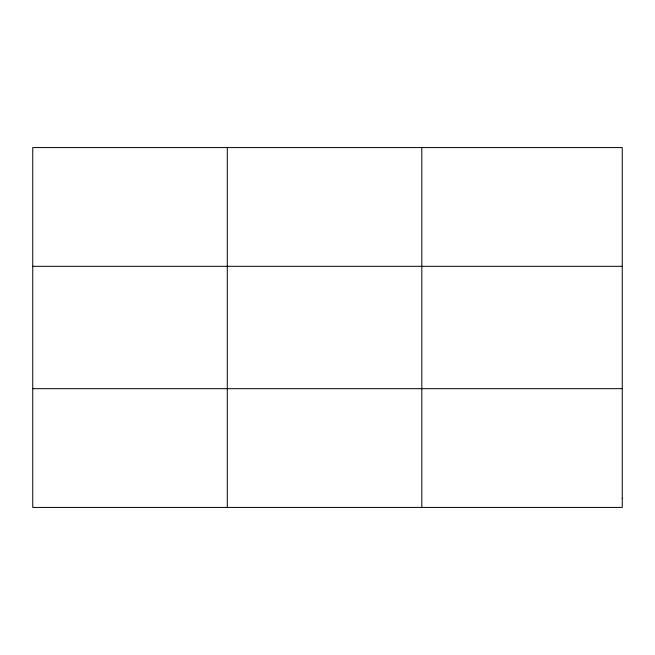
<?xml version="1.0" encoding="UTF-8"?>
<svg xmlns="http://www.w3.org/2000/svg" width="655" height="655" viewBox="0 0 655 655"><rect width="100%" height="100%" fill="white"/><g stroke="black" fill="none" stroke-linecap="round" stroke-linejoin="round"><path stroke-width="0.98" d="M227.285 147.572L227.285 507.428M421.82 147.572L421.82 507.428M32.75 266.323L622.25 266.323M32.75 388.677L622.25 388.677M622.25 498.291L622.25 507.428L32.75 507.428L32.75 147.572L622.25 147.572L622.25 498.291"/></g></svg>
